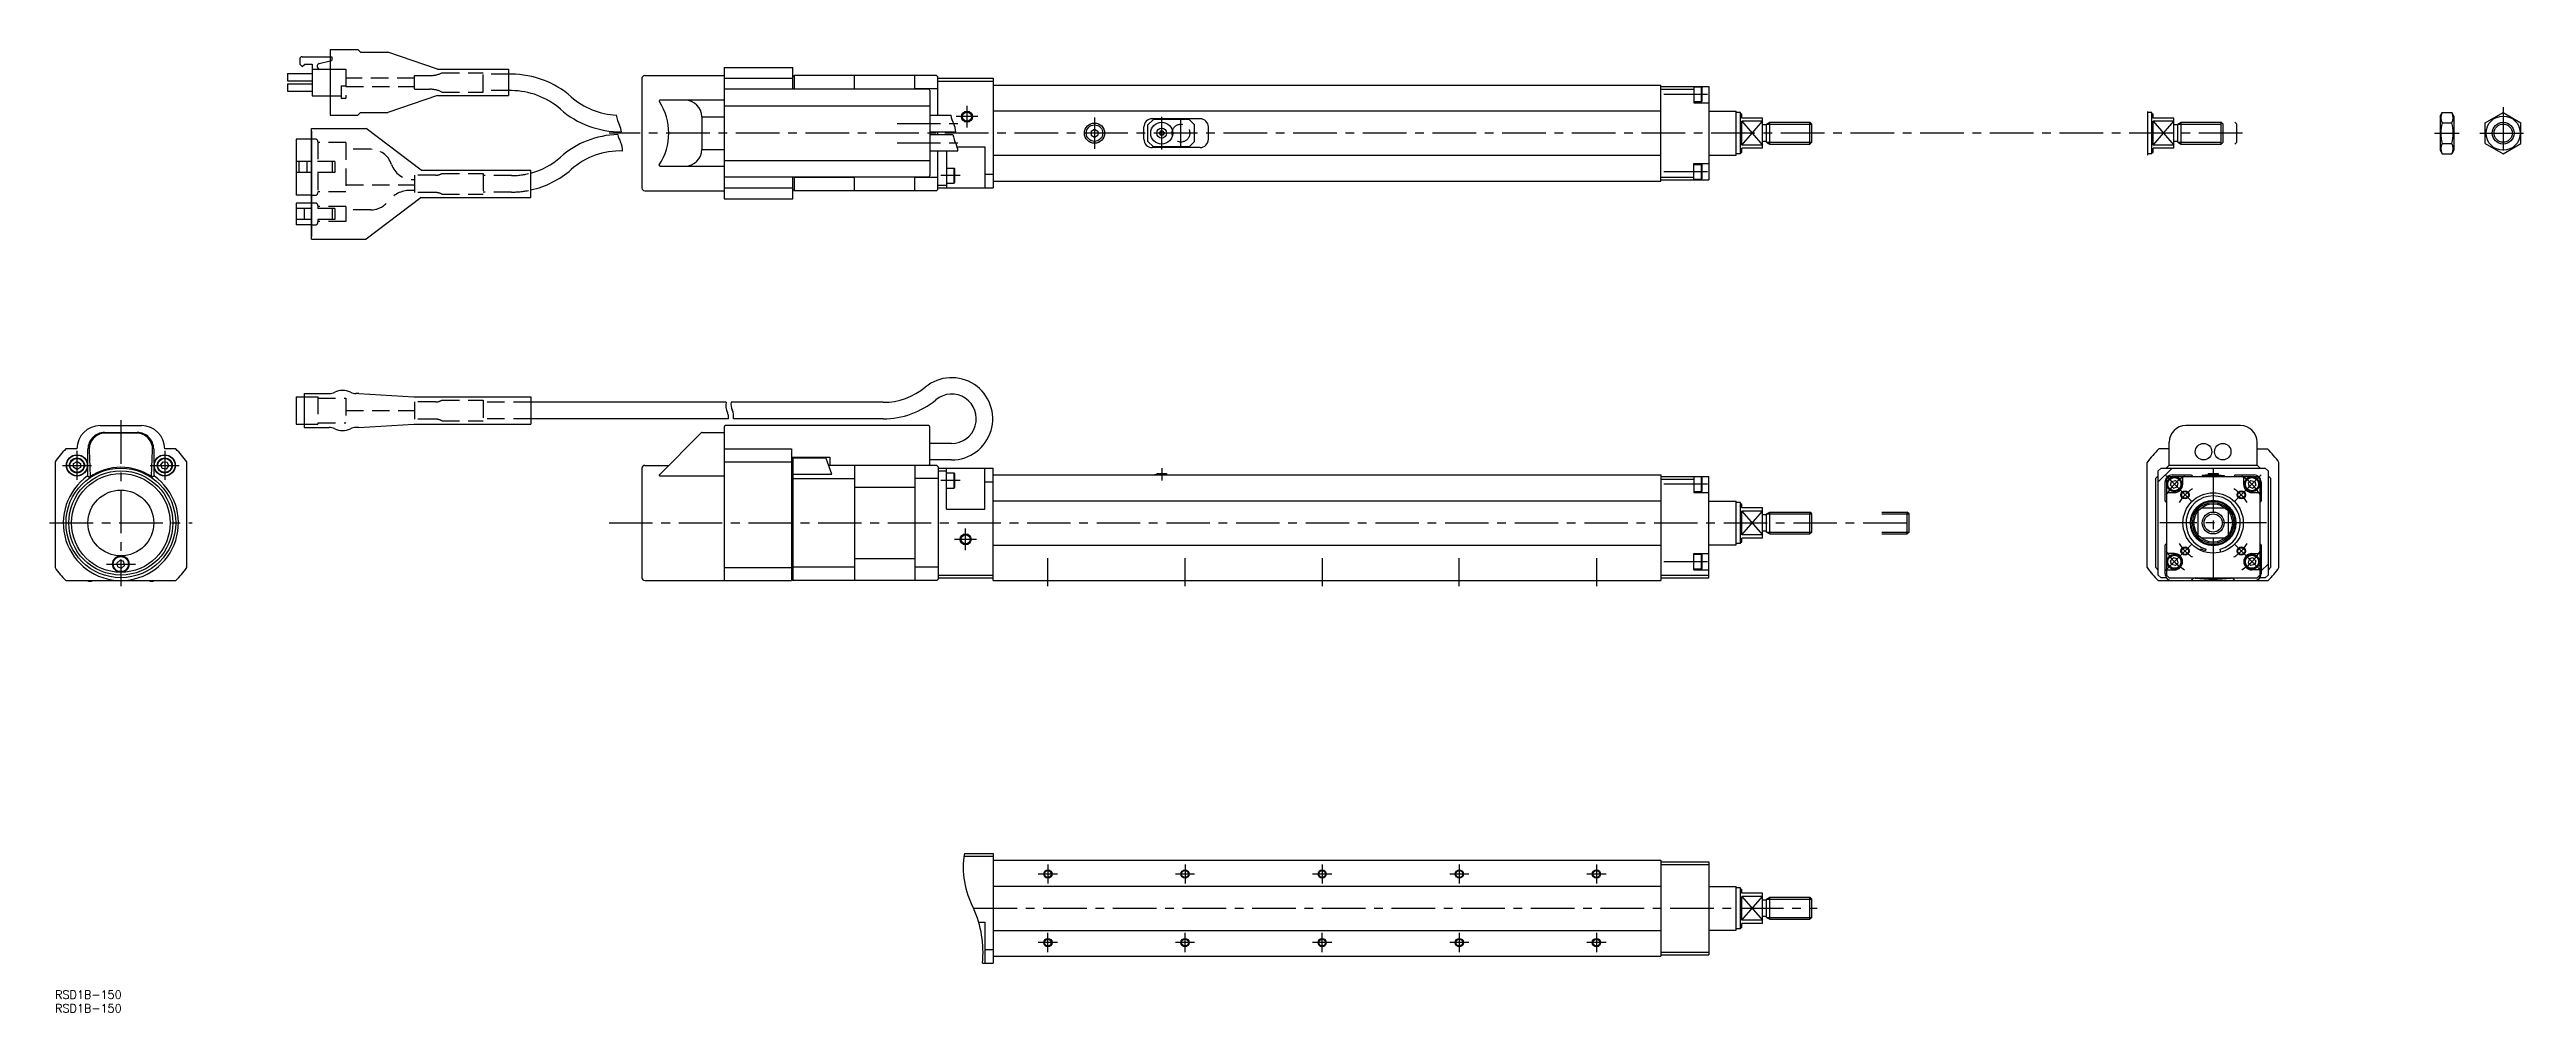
# Model space of a CAD drawing. Extents: x -2 to 901, y -8 to 343.
import ezdxf

# ---------------------------------------------------------------- set-up
doc = ezdxf.new("R2010")
doc.units = 0
doc.header["$LTSCALE"] = 0.5
for name, pattern in [('CENTER', [50.8, 31.75, -6.35, 6.35, -6.35]), ('DASHED', [19.05, 12.7, -6.35]), ('PHANTOM', [63.5, 31.75, -6.35, 6.35, -6.35, 6.35, -6.35])]:
    doc.linetypes.add(name, pattern=pattern)
for name, color, linetype in [('MSM_CENTER', 1, 'CENTER'), ('MSM_CONTINUOUS', 7, 'CONTINUOUS'), ('MSM_DASHED', 4, 'DASHED'), ('MSM_IMAGINARY', 6, 'PHANTOM'), ('MSM_NARROW', 5, 'CONTINUOUS'), ('MSM_PART_NUMBER', 7, 'CONTINUOUS')]:
    doc.layers.add(name, color=color, linetype=linetype)
doc.styles.get("Standard").update_dxf_attribs({"font": 'txt.shx', "height": 3, "bigfont": 'bigfont.shx'})

# ---------------------------------------------------------------- blocks, each defined once
blk = doc.blocks.new('*U2')
at = {"layer": 'MSM_PART_NUMBER'}
blk.add_text('RSD1B-150', height=3, dxfattribs=at).set_placement((0, -3))
blk = doc.blocks.new('*U3')
at = {"layer": 'MSM_PART_NUMBER'}
blk.add_text('RSD1B-150', height=3, dxfattribs=at).set_placement((0, -8))

msp = doc.modelspace()

# ---------------------------------------------------------------- linework, layer by layer
at = {"layer": 'MSM_CENTER'}
for p, q in [((602.5, 326.86), (583.5, 326.86)), ((307, 316.22), (329.56, 316.22)), ((336.5, 318.75), (328.5, 318.75)), ((332.5, 322.72), (332.5, 314.72)), ((379, 318.42), (379, 307.02)), ((403.5, 306.72), (403.5, 318.72)), ((410.5, 307.47), (410.5, 317.97)), ((892.59, 322.23), (892.59, 303.22)), ((797.5, 312.72), (202, 312.72)), ((307, 309.22), (329.56, 309.22)), ((867.59, 312.72), (876.59, 312.72)), ((884.09, 312.72), (901.09, 312.72)), ((602.5, 298.58), (583.5, 298.58)), ((330, 297.22), (323, 297.22)), ((24, 208.04), (24, 147.54)), ((2.71, 191.54), (13.29, 191.54)), ((2.75, 191.54), (13.25, 191.54)), ((8, 196.83), (8, 186.25)), ((34.71, 191.54), (45.29, 191.54)), ((34.75, 191.54), (45.25, 191.54)), ((40, 196.83), (40, 186.25)), ((403.5, 190.54), (403.5, 186.04)), ((786.86, 190.54), (786.86, 147.54)), ((330, 186.04), (323, 186.04)), ((602.5, 184.68), (583.5, 184.68)), ((769.36, 188.04), (779.09, 178.32)), ((804.37, 188.04), (794.64, 178.32)), ((-2, 170.54), (50, 170.54)), ((202, 170.54), (678, 170.54)), ((336, 164.54), (328, 164.54)), ((332, 160.57), (332, 168.57)), ((806.36, 170.54), (767.36, 170.54)), ((769.36, 153.04), (779.09, 162.76)), ((804.37, 153.04), (794.64, 162.76)), ((18.71, 155.54), (29.29, 155.54)), ((362, 147.54), (362, 157.75)), ((412, 147.54), (412, 157.75)), ((462, 157.75), (462, 147.54)), ((512, 147.54), (512, 157.75)), ((562, 157.75), (562, 147.54)), ((602.5, 156.4), (583.5, 156.4)), ((362, 46), (362, 39)), ((412, 46), (412, 39)), ((462, 46), (462, 39)), ((512, 46), (512, 39)), ((562, 46), (562, 39)), ((365.5, 42.5), (358.5, 42.5)), ((415.5, 42.5), (408.5, 42.5)), ((465.5, 42.5), (458.5, 42.5)), ((515.5, 42.5), (508.5, 42.5)), ((565.5, 42.5), (558.5, 42.5)), ((334.91, 30), (642.5, 30)), ((362, 14), (362, 21)), ((412, 14), (412, 21)), ((462, 14), (462, 21)), ((512, 21), (512, 14)), ((562, 21), (562, 14)), ((365.5, 17.5), (358.5, 17.5)), ((415.5, 17.5), (408.5, 17.5)), ((465.5, 17.5), (458.5, 17.5)), ((515.5, 17.5), (508.5, 17.5)), ((565.5, 17.5), (558.5, 17.5))]:
    msp.add_line(p, q, dxfattribs=at)
for radius, start, end in [(20, 121.38601, 148.61393), (14.5, 121.16734, 148.83266), (14.5, 31.16734, 58.83266), (20, 31.38607, 58.61399), (14.5, 211.16734, 238.83266), (14.5, 301.16734, 328.83266), (20, 211.38607, 238.61399), (20, 301.38601, 328.61393)]:
    msp.add_arc((786.86, 170.54), radius, start, end, dxfattribs=at)
at = {"layer": 'MSM_CONTINUOUS'}
for p, q in [((100.37, 343.22), (100.37, 319.22)), ((100.37, 343.22), (110.37, 343.22)), ((111.37, 342.22), (110.37, 343.22)), ((84.74, 334.46), (84.74, 331.76)), ((84.74, 334.46), (93.74, 334.46)), ((89.24, 339.68), (89.24, 337.88)), ((90.14, 336.98), (89.24, 337.88)), ((90.14, 340.58), (100.37, 340.58)), ((90.14, 336.98), (91.04, 337.88)), ((91.04, 337.88), (93.74, 337.88)), ((93.74, 337.88), (93.74, 326.36)), ((93.74, 336.08), (100.37, 336.08)), ((96.3, 338.08), (100.37, 339.12)), ((111.37, 342.22), (121.37, 342.22)), ((139.51, 336.02), (121.37, 342.22)), ((139.51, 336.02), (165.37, 336.02)), ((165.37, 336.02), (165.37, 326.42)), ((166.38, 334.22), (165.37, 334.22)), ((244, 336.72), (269, 336.72)), ((244, 336.72), (244, 288.72)), ((269, 328.72), (269, 336.72)), ((84.74, 331.76), (93.74, 331.76)), ((84.74, 330.68), (93.74, 330.68)), ((84.74, 330.68), (84.74, 327.98)), ((84.74, 327.98), (93.74, 327.98)), ((93.74, 326.36), (100.37, 326.36)), ((139.51, 326.42), (121.37, 320.22)), ((139.51, 326.42), (165.37, 326.42)), ((166.38, 328.22), (165.37, 328.22)), ((214, 332.72), (214, 292.72)), ((215, 333.72), (244, 333.72)), ((244, 332.72), (269, 332.72)), ((318.5, 328.72), (244, 328.72)), ((269.5, 333.72), (269, 333.22)), ((321.4, 333.72), (269.5, 333.72)), ((269.5, 333.72), (269.5, 328.72)), ((269.5, 328.89), (291.5, 328.89)), ((291.5, 328.75), (291.5, 333.7)), ((313.5, 328.75), (313.5, 333.7)), ((321.9, 328.89), (313.5, 328.89)), ((319, 328.22), (319, 297.22)), ((321.4, 333.72), (321.9, 333.22)), ((321.9, 319.22), (321.9, 333.22)), ((321.9, 332.72), (342, 332.72)), ((321.9, 331.72), (342, 331.72)), ((342, 332.72), (342, 292.72)), ((342, 330.22), (585.5, 330.22)), ((585.5, 295.22), (585.5, 330.22)), ((585.5, 329.72), (603, 329.72)), ((585.5, 328.72), (597.5, 328.72)), ((597.5, 329.72), (597.5, 323.82)), ((597.5, 329.61), (600.3, 329.61)), ((600.3, 324.11), (600.3, 329.61)), ((600.3, 329.61), (600.5, 329.27)), ((600.5, 324.46), (600.5, 329.27)), ((603, 329.72), (603, 295.72)), ((100.37, 319.22), (110.37, 319.22)), ((111.37, 320.22), (110.37, 319.22)), ((111.37, 320.22), (121.37, 320.22)), ((244, 324.72), (220.71, 324.72)), ((235.77, 318.72), (235.77, 306.72)), ((235.77, 318.72), (244, 318.72)), ((244, 322.72), (319, 322.72)), ((319, 319.22), (326.59, 319.22)), ((342, 320.8), (585.5, 320.8)), ((400.5, 317.72), (398.5, 315.72)), ((417.5, 317.97), (400, 317.97)), ((413.5, 317.72), (400.5, 317.72)), ((415.5, 315.72), (413.5, 317.72)), ((600.3, 324.11), (597.5, 324.11)), ((597.5, 323.82), (603, 323.82)), ((600.3, 324.11), (600.5, 324.46)), ((603, 320.72), (613, 320.72)), ((613, 304.72), (613, 320.72)), ((614.5, 320.22), (613, 320.22)), ((614.5, 305.22), (614.5, 320.22)), ((614.5, 319.72), (615, 319.72)), ((615, 318.22), (615, 319.72)), ((622.5, 318.22), (615, 318.22)), ((615, 308.39), (615, 317.05)), ((622.5, 317.05), (615, 317.05)), ((622.5, 307.22), (622.5, 318.22)), ((624, 316.05), (625.17, 316.72)), ((625.17, 316.72), (639.82, 316.72)), ((625.17, 308.72), (625.17, 316.72)), ((639.82, 308.72), (639.82, 316.72)), ((640.5, 316.05), (639.82, 316.72)), ((869.59, 318.97), (870.32, 320.23)), ((869.59, 318.97), (869.59, 306.47)), ((870.32, 320.23), (873.87, 320.23)), ((870.32, 316.47), (873.87, 316.47)), ((874.59, 318.97), (873.87, 320.23)), ((874.59, 318.97), (874.59, 306.47)), ((886.09, 316.47), (892.59, 320.23)), ((886.09, 308.97), (886.09, 316.47)), ((892.59, 320.23), (899.09, 316.47)), ((899.09, 308.97), (899.09, 316.47)), ((87.87, 310.57), (87.87, 290.07)), ((93.46, 310.57), (87.87, 310.57)), ((93.46, 274.02), (93.46, 314.42)), ((93.46, 314.42), (113.46, 314.42)), ((93.46, 313.42), (93.46, 275.02)), ((133.46, 299.17), (113.46, 314.42)), ((319, 313.22), (328.41, 313.22)), ((319, 312.22), (327.37, 312.22)), ((321.9, 312.22), (321.9, 313.22)), ((328.9, 307.72), (339, 307.72)), ((339, 307.72), (339, 292.72)), ((377.75, 313.44), (379, 314.17)), ((377.75, 313.44), (377.75, 312)), ((377.75, 312), (379, 311.28)), ((379, 314.17), (380.25, 313.44)), ((379, 311.28), (380.25, 312)), ((380.25, 313.44), (380.25, 312)), ((397, 310.47), (397, 314.97)), ((398.5, 309.72), (398.5, 315.72)), ((398.5, 309.72), (400.5, 307.72)), ((417.5, 307.47), (400, 307.47)), ((413.5, 307.72), (400.5, 307.72)), ((403.07, 313.47), (402.63, 312.72)), ((402.63, 312.72), (403.07, 311.97)), ((403.93, 313.47), (403.07, 313.47)), ((403.93, 311.97), (403.07, 311.97)), ((403.93, 313.47), (404.37, 312.72)), ((404.37, 312.72), (403.93, 311.97)), ((415.5, 309.72), (413.5, 307.72)), ((415.5, 309.72), (415.5, 315.72)), ((420.5, 310.47), (420.5, 314.97)), ((622.5, 308.39), (615, 308.39)), ((622.5, 307.22), (615, 307.22)), ((615, 305.72), (615, 307.22)), ((624, 315.72), (622.5, 315.72)), ((624, 309.72), (622.5, 309.72)), ((624, 309.4), (624, 316.05)), ((624, 309.4), (625.17, 308.72)), ((625.17, 308.72), (639.82, 308.72)), ((640.5, 309.4), (639.82, 308.72)), ((640.5, 309.4), (640.5, 316.05)), ((870.32, 308.97), (873.87, 308.97)), ((886.09, 308.97), (892.59, 305.22)), ((892.59, 305.22), (899.09, 308.97)), ((93.46, 302.32), (87.87, 302.32)), ((93.46, 298.32), (87.87, 298.32)), ((88.87, 302.32), (88.87, 298.32)), ((91.87, 302.32), (91.87, 298.32)), ((133.46, 299.17), (173.46, 299.17)), ((173.46, 289.27), (173.46, 299.17)), ((220.65, 300.72), (244, 300.72)), ((235.77, 306.72), (244, 306.72)), ((244, 302.72), (319, 302.72)), ((319, 306.22), (329.21, 306.22)), ((321.9, 292.22), (321.9, 306.22)), ((325, 306.22), (325, 292.72)), ((325, 299.97), (327.8, 299.97)), ((327.8, 294.47), (327.8, 299.97)), ((328, 299.77), (327.8, 299.97)), ((328, 299.77), (328, 294.67)), ((342, 304.64), (585.5, 304.64)), ((597.5, 295.72), (597.5, 301.62)), ((597.5, 301.62), (603, 301.62)), ((597.5, 301.33), (600.3, 301.33)), ((600.3, 295.83), (600.3, 301.33)), ((600.3, 301.33), (600.5, 300.98)), ((600.5, 296.18), (600.5, 300.98)), ((603, 304.72), (613, 304.72)), ((614.5, 305.22), (613, 305.22)), ((614.5, 305.72), (615, 305.72)), ((869.59, 306.47), (870.32, 305.22)), ((870.32, 305.22), (873.87, 305.22)), ((874.59, 306.47), (873.87, 305.22)), ((93.46, 290.07), (87.87, 290.07)), ((133.46, 289.27), (113.46, 274.02)), ((133.46, 289.27), (173.46, 289.27)), ((215, 291.72), (244, 291.72)), ((318.5, 296.72), (244, 296.72)), ((244, 292.72), (269, 292.72)), ((269, 288.72), (269, 296.72)), ((269, 292.22), (269.5, 291.72)), ((269.5, 296.72), (269.5, 291.72)), ((291.5, 296.56), (269.5, 296.56)), ((321.4, 291.72), (269.5, 291.72)), ((291.5, 291.72), (291.5, 296.72)), ((313.5, 291.72), (313.5, 296.72)), ((321.9, 296.56), (313.5, 296.56)), ((321.4, 291.72), (321.9, 292.22)), ((321.9, 293.72), (325, 293.72)), ((321.9, 292.72), (342, 292.72)), ((325, 294.47), (327.8, 294.47)), ((328, 294.67), (327.8, 294.47)), ((338.9, 297.72), (341.9, 297.72)), ((342, 295.22), (585.5, 295.22)), ((585.5, 296.72), (597.5, 296.72)), ((585.5, 295.72), (603, 295.72)), ((600.3, 295.83), (597.5, 295.83)), ((600.3, 295.83), (600.5, 296.18)), ((93.46, 287.22), (87.87, 287.22)), ((87.87, 287.22), (87.87, 279.22)), ((93.46, 285.22), (87.87, 285.22)), ((93.46, 281.22), (87.87, 281.22)), ((90.87, 285.22), (90.87, 281.22)), ((244, 288.72), (269, 288.72)), ((93.46, 279.22), (87.87, 279.22)), ((93.46, 274.02), (113.46, 274.02)), ((90.83, 217.74), (90.83, 205.34)), ((90.83, 217.74), (99.92, 217.74)), ((110.83, 217.74), (109.73, 217.74)), ((110.83, 217.74), (130.83, 216.49)), ((87.87, 216.54), (90.83, 216.54)), ((87.87, 216.54), (87.87, 206.54)), ((130.83, 216.49), (173.46, 216.49)), ((173.46, 216.49), (173.46, 206.59)), ((244.67, 214.54), (173.46, 214.54)), ((245.51, 208.54), (173.46, 208.54)), ((301.98, 214.54), (246.47, 214.54)), ((301.98, 208.54), (247.32, 208.54)), ((16.5, 206.04), (31.5, 206.04)), ((18.01, 203.52), (29.99, 203.52)), ((29.74, 203.28), (18.26, 203.28)), ((87.87, 206.54), (90.83, 206.54)), ((90.83, 205.34), (99.92, 205.34)), ((110.83, 205.34), (109.73, 205.34)), ((110.83, 205.34), (130.83, 206.59)), ((130.83, 206.59), (173.46, 206.59)), ((235.62, 203.4), (220.34, 188.11)), ((235.97, 203.54), (244, 203.54)), ((244, 205.54), (244, 149.54)), ((318.5, 206.04), (244.5, 206.04)), ((319, 192.13), (319, 205.54)), ((326.9, 199.54), (319, 199.54)), ((770.86, 191.54), (770.86, 200.04)), ((796.86, 206.04), (776.86, 206.04)), ((802.86, 191.54), (802.86, 200.04)), ((0, 192.82), (0, 154.26)), ((8, 197.54), (4, 197.54)), ((6.74, 190.84), (6.76, 192.28)), ((7.98, 190.1), (6.74, 190.84)), ((6.76, 192.28), (8.02, 192.98)), ((9.24, 190.8), (7.98, 190.1)), ((8.02, 192.98), (9.26, 192.24)), ((9.26, 192.24), (9.24, 190.8)), ((12.02, 188.03), (12.02, 197.53)), ((12.46, 197.09), (12.79, 187.62)), ((35.21, 187.62), (35.54, 197.09)), ((35.98, 197.53), (35.98, 188.03)), ((38.57, 191.74), (39.45, 192.88)), ((39.12, 190.4), (38.57, 191.74)), ((40.55, 190.21), (39.12, 190.4)), ((39.45, 192.88), (40.88, 192.68)), ((44, 197.54), (40, 197.54)), ((41.43, 191.35), (40.55, 190.21)), ((40.88, 192.68), (41.43, 191.35)), ((48, 154.26), (48, 192.82)), ((214, 190.54), (214, 150.54)), ((215, 191.54), (223.77, 191.54)), ((244, 197.54), (268.5, 197.54)), ((244, 192.82), (268.5, 192.82)), ((268.5, 197.54), (268.5, 149.54)), ((268.5, 194.54), (282.5, 194.54)), ((269, 194.34), (268.5, 193.84)), ((269, 149.54), (269, 194.34)), ((269, 194.34), (280.65, 194.34)), ((269.05, 194.34), (269.05, 149.54)), ((283.17, 188.38), (281.12, 194.01)), ((321.5, 191.54), (282.02, 191.54)), ((282.5, 194.54), (282.5, 191.54)), ((291.5, 191.54), (291.5, 149.54)), ((313.5, 191.54), (313.5, 149.54)), ((326.9, 193.54), (319, 193.54)), ((321.5, 191.54), (322, 191.04)), ((322, 191.04), (322, 150.04)), ((322, 190.54), (342, 190.54)), ((325, 175.54), (325, 190.54)), ((339, 175.54), (339, 190.54)), ((342, 149.54), (342, 190.54)), ((762.86, 154.26), (762.86, 192.61)), ((766.86, 189.54), (767.86, 190.54)), ((771.86, 190.54), (766.86, 185.54)), ((770.86, 197.54), (767.09, 197.54)), ((767.86, 190.54), (805.86, 190.54)), ((770.7, 191.54), (769.7, 190.54)), ((803.02, 191.54), (770.7, 191.54)), ((802.86, 197.54), (806.64, 197.54)), ((804.02, 190.54), (803.02, 191.54)), ((805.86, 190.54), (806.86, 189.54)), ((810.86, 154.26), (810.86, 192.61)), ((11.9, 187.71), (12.6, 187.2)), ((36.1, 187.71), (35.4, 187.2)), ((220.71, 187.78), (244, 187.78)), ((269, 188.38), (283.17, 188.38)), ((269, 186.7), (291.5, 186.7)), ((291.5, 183.61), (313.5, 183.61)), ((322, 186.7), (313.5, 186.7)), ((322, 189.54), (325, 189.54)), ((325, 188.79), (327.8, 188.79)), ((325, 183.29), (327.8, 183.29)), ((327.8, 183.29), (327.8, 188.79)), ((328, 188.59), (327.8, 188.79)), ((328, 183.49), (327.8, 183.29)), ((328, 188.59), (328, 183.49)), ((339, 185.54), (342, 185.54)), ((342, 188.04), (585.5, 188.04)), ((401.7, 188.14), (400.82, 188.04)), ((401.7, 188.54), (405.3, 188.54)), ((401.7, 188.54), (401.7, 188.14)), ((401.7, 188.14), (405.3, 188.14)), ((405.3, 188.54), (405.3, 188.14)), ((405.3, 188.14), (406.18, 188.04)), ((585.5, 188.04), (585.5, 149.54)), ((585.5, 187.54), (603, 187.54)), ((585.5, 186.54), (597.5, 186.54)), ((597.5, 187.54), (597.5, 181.64)), ((597.5, 187.43), (600.3, 187.43)), ((600.3, 181.93), (597.5, 181.93)), ((597.5, 181.64), (603, 181.64)), ((600.3, 181.93), (600.3, 187.43)), ((600.3, 187.43), (600.5, 187.09)), ((600.3, 181.93), (600.5, 182.28)), ((600.5, 182.28), (600.5, 187.09)), ((603, 150.54), (603, 187.54)), ((766.86, 187.7), (765.86, 186.7)), ((765.86, 186.7), (765.86, 154.38)), ((766.86, 151.54), (766.86, 189.54)), ((769.36, 178.62), (769.36, 185.54)), ((770.86, 187.54), (769.86, 186.54)), ((769.86, 186.54), (769.86, 151.54)), ((769.86, 181.64), (772.76, 181.64)), ((770.86, 187.54), (802.86, 187.54)), ((771.33, 184.31), (771.7, 185.7)), ((771.33, 184.31), (772.35, 183.29)), ((771.7, 185.7), (773.1, 186.08)), ((771.86, 188.04), (778.78, 188.04)), ((772.35, 183.29), (773.74, 183.66)), ((773.1, 186.08), (774.12, 185.06)), ((773.74, 183.66), (774.12, 185.06)), ((775.76, 184.64), (775.76, 187.54)), ((778.92, 187.98), (779.36, 187.54)), ((785.06, 188.14), (782.86, 187.89)), ((782.86, 187.89), (790.86, 187.89)), ((782.86, 187.89), (782.86, 187.54)), ((785.06, 188.54), (788.66, 188.54)), ((785.06, 188.54), (785.06, 188.14)), ((785.06, 188.14), (788.66, 188.14)), ((788.66, 188.54), (788.66, 188.14)), ((788.66, 188.14), (790.86, 187.89)), ((790.86, 187.89), (790.86, 187.54)), ((794.81, 187.98), (794.36, 187.54)), ((794.95, 188.04), (801.86, 188.04)), ((797.96, 187.54), (797.96, 184.64)), ((800.63, 186.08), (799.61, 185.06)), ((799.61, 185.06), (799.99, 183.66)), ((799.99, 183.66), (801.38, 183.29)), ((800.63, 186.08), (802.03, 185.7)), ((800.96, 181.64), (803.86, 181.64)), ((802.4, 184.31), (801.38, 183.29)), ((802.03, 185.7), (802.4, 184.31)), ((802.86, 187.54), (803.86, 186.54)), ((803.86, 186.54), (803.86, 151.54)), ((804.36, 185.54), (804.36, 178.62)), ((806.86, 189.54), (806.86, 151.54)), ((807.86, 186.7), (806.86, 187.7)), ((807.86, 154.38), (807.86, 186.7)), ((325, 175.54), (339, 175.54)), ((342, 178.62), (585.5, 178.62)), ((603, 178.54), (613, 178.54)), ((613, 162.54), (613, 178.54)), ((614.5, 178.04), (613, 178.04)), ((614.5, 163.04), (614.5, 178.04)), ((614.5, 177.54), (615, 177.54)), ((615, 176.04), (615, 177.54)), ((622.5, 176.04), (615, 176.04)), ((615, 166.21), (615, 174.87)), ((622.5, 174.87), (615, 174.87)), ((622.5, 165.04), (622.5, 176.04)), ((624, 173.54), (622.5, 173.54)), ((624, 173.87), (625.17, 174.54)), ((624, 167.22), (624, 173.87)), ((625.17, 174.54), (639.82, 174.54)), ((625.17, 166.54), (625.17, 174.54)), ((639.82, 166.54), (639.82, 174.54)), ((640.5, 173.87), (639.82, 174.54)), ((640.5, 167.22), (640.5, 173.87)), ((769.42, 178.48), (769.86, 178.04)), ((781.36, 166.21), (781.36, 174.87)), ((782.53, 176.04), (791.19, 176.04)), ((792.36, 174.87), (792.36, 166.21)), ((804.31, 178.48), (803.86, 178.04)), ((614.5, 163.04), (613, 163.04)), ((614.5, 163.54), (615, 163.54)), ((622.5, 166.21), (615, 166.21)), ((622.5, 165.04), (615, 165.04)), ((615, 163.54), (615, 165.04)), ((624, 167.54), (622.5, 167.54)), ((624, 167.22), (625.17, 166.54)), ((625.17, 166.54), (639.82, 166.54)), ((640.5, 167.22), (639.82, 166.54)), ((769.42, 162.6), (769.86, 163.04)), ((791.19, 165.04), (782.53, 165.04)), ((804.31, 162.6), (803.86, 163.04)), ((22.61, 156.03), (23.73, 156.99)), ((22.88, 154.58), (22.61, 156.03)), ((22.88, 154.58), (24.27, 154.09)), ((25.12, 156.5), (23.73, 156.99)), ((25.39, 155.05), (24.27, 154.09)), ((25.39, 155.05), (25.12, 156.5)), ((244, 154.26), (268.5, 154.26)), ((291.5, 154.38), (269, 154.38)), ((313.5, 157.48), (291.5, 157.48)), ((322, 154.38), (313.5, 154.38)), ((342, 162.46), (585.5, 162.46)), ((597.5, 159.4), (603, 159.4)), ((597.5, 153.4), (597.5, 159.4)), ((597.5, 159.15), (600.3, 159.15)), ((600.3, 153.65), (597.5, 153.65)), ((600.3, 153.65), (600.3, 159.15)), ((600.3, 159.15), (600.5, 158.8)), ((600.3, 153.65), (600.5, 154)), ((600.5, 154), (600.5, 158.8)), ((603, 162.54), (613, 162.54)), ((765.86, 154.38), (766.86, 153.38)), ((769.36, 152.04), (769.36, 162.46)), ((772.76, 159.4), (769.86, 159.4)), ((771.33, 156.77), (772.35, 157.79)), ((771.7, 155.38), (771.33, 156.77)), ((773.1, 155.01), (771.7, 155.38)), ((773.74, 157.42), (772.35, 157.79)), ((773.1, 155.01), (774.12, 156.03)), ((774.12, 156.03), (773.74, 157.42)), ((784.17, 160.47), (784.31, 161)), ((789.71, 159.92), (789.42, 161)), ((799.99, 157.42), (799.61, 156.03)), ((800.63, 155.01), (799.61, 156.03)), ((801.38, 157.79), (799.99, 157.42)), ((802.03, 155.38), (800.63, 155.01)), ((800.96, 159.4), (803.86, 159.4)), ((802.4, 156.77), (801.38, 157.79)), ((802.4, 156.77), (802.03, 155.38)), ((804.36, 162.46), (804.36, 152.04)), ((806.86, 155.54), (804.36, 153.04)), ((806.86, 153.38), (807.86, 154.38)), ((4, 149.54), (44, 149.54)), ((215, 149.54), (244, 149.54)), ((244, 149.54), (268.5, 149.54)), ((268.5, 150.04), (269, 149.54)), ((321.5, 149.54), (269.05, 149.54)), ((321.5, 149.54), (322, 150.04)), ((322, 151.54), (342, 151.54)), ((322, 150.54), (342, 150.54)), ((342, 149.54), (585.5, 149.54)), ((585.5, 151.54), (603, 151.54)), ((585.5, 150.54), (603, 150.54)), ((597.5, 153.4), (603, 153.4)), ((767.86, 150.54), (766.86, 151.54)), ((766.86, 149.54), (806.86, 149.54)), ((769.86, 150.54), (767.86, 150.54)), ((770.7, 149.54), (769.7, 150.54)), ((769.86, 153.4), (772.76, 153.4)), ((769.86, 151.54), (770.86, 150.54)), ((770.86, 150.54), (802.86, 150.54)), ((778.92, 149.6), (779.51, 150.18)), ((794.81, 149.6), (794.22, 150.18)), ((803.86, 153.4), (800.96, 153.4)), ((803.86, 151.54), (802.86, 150.54)), ((804.02, 150.54), (803.02, 149.54)), ((805.86, 150.54), (803.86, 150.54)), ((806.86, 151.54), (805.86, 150.54)), ((331.41, 49), (342, 49)), ((331.55, 50), (342, 50)), ((342, 50), (342, 10)), ((342, 47.5), (585.5, 47.5)), ((585.5, 47.5), (585.5, 12.5)), ((585.5, 47), (603, 47)), ((585.5, 46), (603, 46)), ((603, 47), (603, 13)), ((342, 38.08), (585.5, 38.08)), ((603, 38), (613, 38)), ((613, 22), (613, 38)), ((614.5, 37.5), (613, 37.5)), ((614.5, 22.5), (614.5, 37.5)), ((614.5, 37), (615, 37)), ((615, 35.5), (615, 37)), ((622.5, 35.5), (615, 35.5)), ((615, 25.67), (615, 34.33)), ((622.5, 34.33), (615, 34.33)), ((622.5, 24.5), (622.5, 35.5)), ((624, 33), (622.5, 33)), ((624, 33.32), (625.17, 34)), ((624, 26.68), (624, 33.32)), ((625.17, 34), (639.82, 34)), ((625.17, 26), (625.17, 34)), ((639.82, 26), (639.82, 34)), ((640.5, 33.32), (639.82, 34)), ((640.5, 26.68), (640.5, 33.32)), ((336.77, 25), (339, 25)), ((339, 25), (339, 10)), ((342, 21.92), (585.5, 21.92)), ((603, 22), (613, 22)), ((614.5, 22.5), (613, 22.5)), ((614.5, 23), (615, 23)), ((622.5, 25.67), (615, 25.67)), ((622.5, 24.5), (615, 24.5)), ((615, 23), (615, 24.5)), ((624, 27), (622.5, 27)), ((624, 26.68), (625.17, 26)), ((625.17, 26), (639.82, 26)), ((640.5, 26.68), (639.82, 26)), ((338.14, 10), (342, 10)), ((339, 15), (342, 15)), ((342, 12.5), (585.5, 12.5)), ((585.5, 14), (603, 14)), ((585.5, 13), (603, 13))]:
    msp.add_line(p, q, dxfattribs=at)
for centre, radius in [((332.5, 318.72), 1.62), ((379, 312.72), 3.7), ((403.5, 312.72), 4), ((892.59, 312.72), 6.25), ((379, 312.72), 3), ((403.5, 312.72), 1.8), ((892.59, 312.72), 3.32), ((783.36, 196.54), 3), ((790.36, 196.54), 3), ((24, 170.54), 19.99), ((8, 191.54), 3.85), ((8, 191.54), 3.75), ((8, 191.54), 2.75), ((8, 191.54), 2.55), ((40, 191.54), 3.85), ((40, 191.54), 3.75), ((40, 191.54), 2.75), ((40, 191.54), 2.55), ((24, 170.54), 18.99), ((24, 170.54), 18), ((24, 170.54), 12), ((772.72, 184.68), 2.75), ((772.72, 184.68), 2.4), ((776.61, 180.79), 1.23), ((786.86, 170.54), 11), ((797.12, 180.79), 1.23), ((801.01, 184.68), 2.75), ((801.01, 184.68), 2.4), ((786.86, 170.54), 8.3), ((786.86, 170.54), 8), ((786.86, 170.54), 7.5), ((786.86, 170.54), 7), ((786.86, 170.54), 4), ((332, 164.57), 1.62), ((24, 155.54), 3), ((24, 155.54), 2.75), ((772.72, 156.4), 2.75), ((772.72, 156.4), 2.4), ((776.61, 160.29), 1.23), ((797.12, 160.29), 1.23), ((801.01, 156.4), 2.75), ((801.01, 156.4), 2.4), ((362, 42.5), 1.23), ((412, 42.5), 1.23), ((462, 42.5), 1.23), ((512, 42.5), 1.23), ((562, 42.5), 1.23), ((362, 17.5), 1.23), ((412, 17.5), 1.23), ((462, 17.5), 1.23), ((512, 17.5), 1.23), ((562, 17.5), 1.23)]:
    msp.add_circle(centre, radius, dxfattribs=at)
for centre, radius, start, end in [((90.14, 339.68), 0.9, 89.99998, 179.99996), ((96.55, 337.1), 1.01, 104.38142, 270), ((166.38, 301.22), 33, 48.59038, 90), ((166.38, 301.22), 27, 48.59038, 90), ((206.07, 346.22), 27, 228.59038, 267.00606), ((215, 332.72), 1, 90, 180), ((318.5, 328.22), 0.5, 0, 90), ((206.07, 346.22), 33, 228.59038, 270.76618), ((220.5, 324.44), 0.241, 119.92433, 179.7305), ((220.66, 324.45), 0.393, 181.91749, 215.72775), ((202.77, 312.72), 21, 326.70349, 33.20382), ((220.68, 324.11), 0.608, 87.4601, 119.12171), ((229.77, 318.72), 6, 0, 90), ((400, 314.97), 3, 90, 180.00001), ((417.5, 314.97), 3, 0, 90), ((873.79, 318.35), 3.94, 151.59451, 208.40544), ((884.91, 312.72), 15.07, 165.57566, 194.42423), ((870.4, 318.35), 3.94, 331.59456, 28.40544), ((859.28, 312.72), 15.07, 345.57572, 14.42428), ((206.07, 279.22), 33, 91.53857, 131.40962), ((400, 310.47), 3, 179.99999, 270), ((417.5, 310.47), 3, 270, 0), ((873.79, 307.09), 3.94, 151.59456, 208.40549), ((870.4, 307.09), 3.94, 331.59456, 28.40544), ((166.38, 324.22), 27, 285.20706, 311.40962), ((166.38, 324.22), 33, 282.39298, 311.40962), ((206.07, 279.22), 27, 88.1084, 131.40962), ((220.66, 300.99), 0.393, 144.27225, 178.08251), ((220.5, 301.01), 0.241, 180.2695, 240.07567), ((220.68, 301.33), 0.608, 240.87829, 272.5399), ((229.77, 306.72), 6, 270, 0), ((215, 292.72), 1, 180, 270), ((318.5, 297.22), 0.5, 270, 0), ((99.92, 222.54), 4.8, 270, 295.26441), ((104.83, 212.14), 6.7, 64.73559, 115.26441), ((109.73, 222.54), 4.8, 244.73559, 270), ((301.98, 238.54), 24, 270, 309.71514), ((301.98, 238.54), 24, 270, 309.71514), ((301.98, 238.54), 24, 270, 309.71514), ((326.9, 208.54), 15, 270, 129.71514), ((326.9, 208.54), 9, 270, 129.71514), ((301.98, 238.54), 30, 270, 309.71514), ((16.5, 197.54), 8.5, 90, 180), ((18.01, 197.53), 5.99, 89.97734, 180.02266), ((18.32, 197.41), 5.87, 90.59439, 183.20508), ((29.68, 197.41), 5.87, 356.79486, 89.40563), ((29.99, 197.53), 5.99, 359.97735, 90.02266), ((31.5, 197.54), 8.5, 0, 90), ((99.92, 200.54), 4.8, 64.73559, 90), ((104.83, 210.94), 6.7, 244.73559, 295.26441), ((109.73, 200.54), 4.8, 90, 115.26441), ((235.97, 203.04), 0.5, 90, 135), ((244.5, 205.54), 0.5, 90, 180), ((318.5, 205.54), 0.5, 0, 90), ((776.86, 200.04), 6, 90, 180), ((796.86, 200.04), 6, 360, 90), ((24, 176.54), 29, 133.60282, 145.85158), ((24, 171.19), 19.65, 54.53566, 125.46434), ((24, 176.54), 29, 34.14842, 46.39718), ((215, 190.54), 1, 90, 180), ((280.65, 193.84), 0.5, 20, 90), ((318.5, 192.13), 0.5, 270, 0), ((786.86, 176.33), 29, 132.99785, 145.85158), ((786.86, 176.33), 29, 34.14842, 47.00215), ((24, 170.54), 21, 125.17875, 54.82125), ((11.52, 188.03), 0.5, 320.26625, 359.96336), ((11.52, 188.03), 0.5, 320.26625, 359.96336), ((12.31, 187.58), 0.487, 307.57273, 4.9545), ((35.69, 187.58), 0.487, 175.04208, 232.43069), ((36.48, 188.03), 0.5, 180.03685, 219.73405), ((220.38, 187.97), 0.121, 169.30271, 213.78303), ((220.5, 187.94), 0.239, 132.10929, 165.72031), ((220.5, 188.08), 0.275, 219.09333, 255.38754), ((220.69, 188.7), 0.926, 253.78252, 271.25846), ((771.86, 185.54), 2.5, 90, 180.00001), ((772.76, 184.64), 3, 270, 0), ((778.78, 187.84), 0.2, 45, 90), ((794.95, 187.84), 0.2, 90, 135), ((800.96, 184.64), 3, 179.99999, 270), ((801.86, 185.54), 2.5, 0, 90), ((769.56, 178.62), 0.2, 179.99999, 225), ((786.86, 170.54), 9.88, 285, 255), ((804.16, 178.62), 0.2, 315, 0), ((769.56, 162.46), 0.2, 135, 180.00001), ((804.16, 162.46), 0.2, 0, 45), ((24, 170.54), 29, 214.14842, 226.39718), ((24, 170.54), 29, 313.60282, 325.85158), ((786.86, 170.54), 29, 214.14842, 226.39718), ((772.72, 156.4), 3, 270.81029, 89.18971), ((782.46, 158.92), 2, 69.26296, 110.48815), ((786.86, 170.54), 10.43, 249.26296, 255), ((801.01, 156.4), 3, 90.81029, 269.18971), ((786.86, 170.54), 29, 313.60282, 325.85158), ((12.76, 152.04), 2.75, 245.37997, 294.62003), ((35.26, 152.04), 2.75, 245.37994, 294.62006), ((215, 150.54), 1, 180, 270), ((771.86, 152.04), 2.5, 179.99999, 270), ((778.78, 149.74), 0.2, 270, 315), ((780.21, 149.48), 1, 82.50737, 135), ((786.86, 200.04), 50, 262.50737, 277.49263), ((793.51, 149.48), 1, 45, 97.49263), ((794.95, 149.74), 0.2, 225, 270), ((801.86, 152.04), 2.5, 270, 0)]:
    msp.add_arc(centre, radius, start, end, dxfattribs=at)
at = {"layer": 'MSM_DASHED'}
for p, q in [((100.37, 340.58), (100.94, 340.58)), ((100.37, 339.12), (100.94, 339.27)), ((100.37, 336.08), (106.07, 336.08)), ((100.94, 340.58), (100.94, 339.27)), ((106.07, 336.08), (106.07, 325.46)), ((141.07, 334.72), (156.07, 334.72)), ((156.07, 327.72), (156.07, 334.72)), ((165.37, 334.22), (156.07, 334.22)), ((100.37, 326.36), (104.27, 326.36)), ((104.27, 329.96), (106.07, 329.96)), ((104.27, 329.96), (104.27, 325.46)), ((104.27, 325.46), (106.07, 325.46)), ((131.07, 332.72), (106.07, 332.72)), ((106.07, 329.72), (131.07, 329.72)), ((131.07, 333.72), (136.71, 333.72)), ((131.07, 328.72), (131.07, 333.72)), ((131.07, 328.72), (136.71, 328.72)), ((141.07, 327.72), (156.07, 327.72)), ((165.37, 328.22), (156.07, 328.22)), ((94.87, 310.57), (93.46, 310.57)), ((95.87, 309.57), (95.87, 302.32)), ((106.07, 309.32), (95.87, 309.32)), ((106.07, 309.32), (106.07, 291.32)), ((102.07, 302.32), (93.46, 302.32)), ((102.07, 298.32), (93.46, 298.32)), ((95.87, 298.32), (95.87, 291.07)), ((101.07, 302.32), (101.07, 298.32)), ((102.07, 302.32), (102.07, 298.32)), ((115.09, 306.82), (106.07, 306.82)), ((115.09, 306.82), (114.57, 306.82)), ((93.46, 290.07), (94.87, 290.07)), ((106.07, 291.32), (95.87, 291.32)), ((106.07, 293.82), (131.07, 293.82)), ((131.07, 291.82), (129.42, 291.82)), ((130.29, 295.82), (131.07, 295.82)), ((138.69, 297.37), (131.07, 297.37)), ((131.07, 297.37), (131.07, 291.07)), ((138.69, 291.07), (131.07, 291.07)), ((141.07, 297.97), (156.07, 297.97)), ((141.07, 290.47), (156.07, 290.47)), ((156.07, 297.97), (156.07, 290.47)), ((166.38, 297.22), (156.07, 297.22)), ((166.38, 291.22), (156.07, 291.22)), ((94.87, 287.22), (93.46, 287.22)), ((95.87, 286.22), (95.87, 285.22)), ((106.07, 285.97), (95.87, 285.97)), ((102.07, 285.22), (95.87, 285.22)), ((102.07, 281.22), (95.87, 281.22)), ((95.87, 281.22), (95.87, 280.22)), ((106.07, 280.47), (95.87, 280.47)), ((101.07, 285.22), (101.07, 281.22)), ((102.07, 285.22), (102.07, 281.22)), ((106.07, 285.97), (106.07, 280.47)), ((115.09, 284.72), (106.07, 284.72)), ((93.46, 279.22), (94.87, 279.22)), ((90.83, 216.54), (95.87, 216.54)), ((95.87, 216.54), (95.87, 206.54)), ((95.87, 216.04), (106.07, 216.04)), ((106.07, 216.04), (106.07, 207.04)), ((106.07, 211.54), (131.07, 211.54)), ((138.69, 214.69), (131.07, 214.69)), ((131.07, 214.69), (131.07, 208.39)), ((138.69, 208.39), (131.07, 208.39)), ((141.07, 215.29), (156.07, 215.29)), ((141.07, 207.79), (156.07, 207.79)), ((156.07, 215.29), (156.07, 207.79)), ((173.46, 214.54), (156.07, 214.54)), ((173.46, 208.54), (156.07, 208.54)), ((90.83, 206.54), (95.87, 206.54)), ((95.87, 207.04), (106.07, 207.04))]:
    msp.add_line(p, q, dxfattribs=at)
msp.add_circle((410.5, 312.72), 3.25, dxfattribs=at)
for centre, radius, start, end in [((136.71, 343.72), 10, 270, 295.84193), ((136.71, 318.72), 10, 64.15807, 90), ((94.87, 309.57), 1, 0, 90), ((115.09, 298.82), 8, 18.20996, 90), ((130.29, 303.82), 8, 198.20996, 270), ((166.38, 324.22), 27, 270, 285.20706), ((94.87, 291.07), 1, 270, 0), ((129.42, 281.82), 10, 90, 142.73117), ((138.69, 302.37), 5, 270, 298.35764), ((138.69, 286.07), 5, 61.64236, 90), ((166.38, 324.22), 33, 270, 282.39298), ((94.87, 286.22), 1, 359.99999, 90), ((94.87, 280.22), 1, 270, 0.00001), ((115.09, 292.72), 8, 270, 322.73117), ((138.69, 219.69), 5, 270, 298.35764), ((138.69, 203.39), 5, 61.64236, 90)]:
    msp.add_arc(centre, radius, start, end, dxfattribs=at)
at = {"layer": 'MSM_IMAGINARY'}
for p, q in [((763, 304.72), (763, 320.72)), ((764.5, 320.22), (763, 320.22)), ((764.5, 305.22), (764.5, 320.22)), ((764.5, 319.72), (765, 319.72)), ((765, 318.22), (765, 319.72)), ((772.5, 318.22), (765, 318.22)), ((765, 308.39), (765, 317.05)), ((772.5, 317.05), (765, 317.05)), ((772.5, 307.22), (772.5, 318.22)), ((774, 316.05), (775.17, 316.72)), ((775.17, 316.72), (789.82, 316.72)), ((775.17, 308.72), (775.17, 316.72)), ((789.82, 308.72), (789.82, 316.72)), ((790.5, 316.05), (789.82, 316.72)), ((795.5, 316.05), (794.82, 316.72)), ((772.5, 308.39), (765, 308.39)), ((772.5, 307.22), (765, 307.22)), ((765, 305.72), (765, 307.22)), ((774, 315.72), (772.5, 315.72)), ((774, 309.72), (772.5, 309.72)), ((774, 309.4), (774, 316.05)), ((774, 316.05), (790.5, 316.05)), ((774, 309.4), (790.5, 309.4)), ((774, 309.4), (775.17, 308.72)), ((775.17, 308.72), (789.82, 308.72)), ((790.5, 309.4), (789.82, 308.72)), ((790.5, 309.4), (790.5, 316.05)), ((795.5, 309.4), (794.82, 308.72)), ((795.5, 309.4), (795.5, 316.05)), ((764.5, 305.22), (763, 305.22)), ((764.5, 305.72), (765, 305.72)), ((666, 174.54), (675.32, 174.54)), ((666, 173.87), (676, 173.87)), ((675.32, 166.54), (675.32, 174.54)), ((676, 173.87), (675.32, 174.54)), ((676, 167.22), (676, 173.87)), ((666, 167.22), (676, 167.22)), ((666, 166.54), (675.32, 166.54)), ((676, 167.22), (675.32, 166.54))]:
    msp.add_line(p, q, dxfattribs=at)
at = {"layer": 'MSM_NARROW'}
for p, q in [((615, 317.05), (622.5, 308.39)), ((615, 308.39), (622.5, 317.05)), ((765, 308.39), (772.5, 317.05)), ((765, 317.05), (772.5, 308.39)), ((624, 316.05), (640.5, 316.05)), ((624, 309.4), (640.5, 309.4)), ((615, 174.87), (622.5, 166.21)), ((615, 166.21), (622.5, 174.87)), ((624, 173.87), (640.5, 173.87)), ((624, 167.22), (640.5, 167.22)), ((615, 34.33), (622.5, 25.67)), ((615, 25.67), (622.5, 34.33)), ((624, 33.32), (640.5, 33.32)), ((624, 26.68), (640.5, 26.68))]:
    msp.add_line(p, q, dxfattribs=at)
for centre, radius in [((332.5, 318.72), 2), ((892.59, 312.72), 4), ((776.61, 180.79), 1.5), ((797.12, 180.79), 1.5), ((786.86, 170.54), 3.32), ((332, 164.57), 2), ((776.61, 160.29), 1.5), ((797.12, 160.29), 1.5), ((362, 42.5), 1.5), ((412, 42.5), 1.5), ((462, 42.5), 1.5), ((512, 42.5), 1.5), ((562, 42.5), 1.5), ((362, 17.5), 1.5), ((412, 17.5), 1.5), ((462, 17.5), 1.5), ((512, 17.5), 1.5), ((562, 17.5), 1.5)]:
    msp.add_circle(centre, radius, dxfattribs=at)
for centre, radius, start, end in [((215.13, 320.57), 10.56, 187.15575, 208.20524), ((336.97, 321.14), 10.56, 190.47706, 208.20524), ((319.84, 312.61), 8.59, 4.10517, 24.36029), ((215.51, 314.43), 10.56, 192.13649, 208.20524), ((197.72, 311.97), 8.88, 8.13635, 24.02442), ((198.37, 305.89), 8.59, 2.08293, 24.36029), ((337.82, 313.76), 10.56, 188.3696, 208.20524), ((320.68, 305.22), 8.59, 6.67249, 24.36029), ((249.81, 213.34), 5.28, 166.83623, 208.20524), ((241.24, 209.07), 4.3, 352.91952, 24.36029), ((250.69, 213.81), 4.28, 170.18136, 208.20524), ((242.14, 209.54), 5.28, 349.07763, 25.16914), ((362.83, 44.98), 31.69, 170.87667, 208.20524), ((299.69, 14.05), 38.66, 353.9819, 24.36029)]:
    msp.add_arc(centre, radius, start, end, dxfattribs=at)

# ---------------------------------------------------------------- block references
at = {"layer": 'MSM_CONTINUOUS'}
for name in ['*U2', '*U3']:
    msp.add_blockref(name, (0, 0), dxfattribs=at)

doc.saveas('drawing.dxf')
